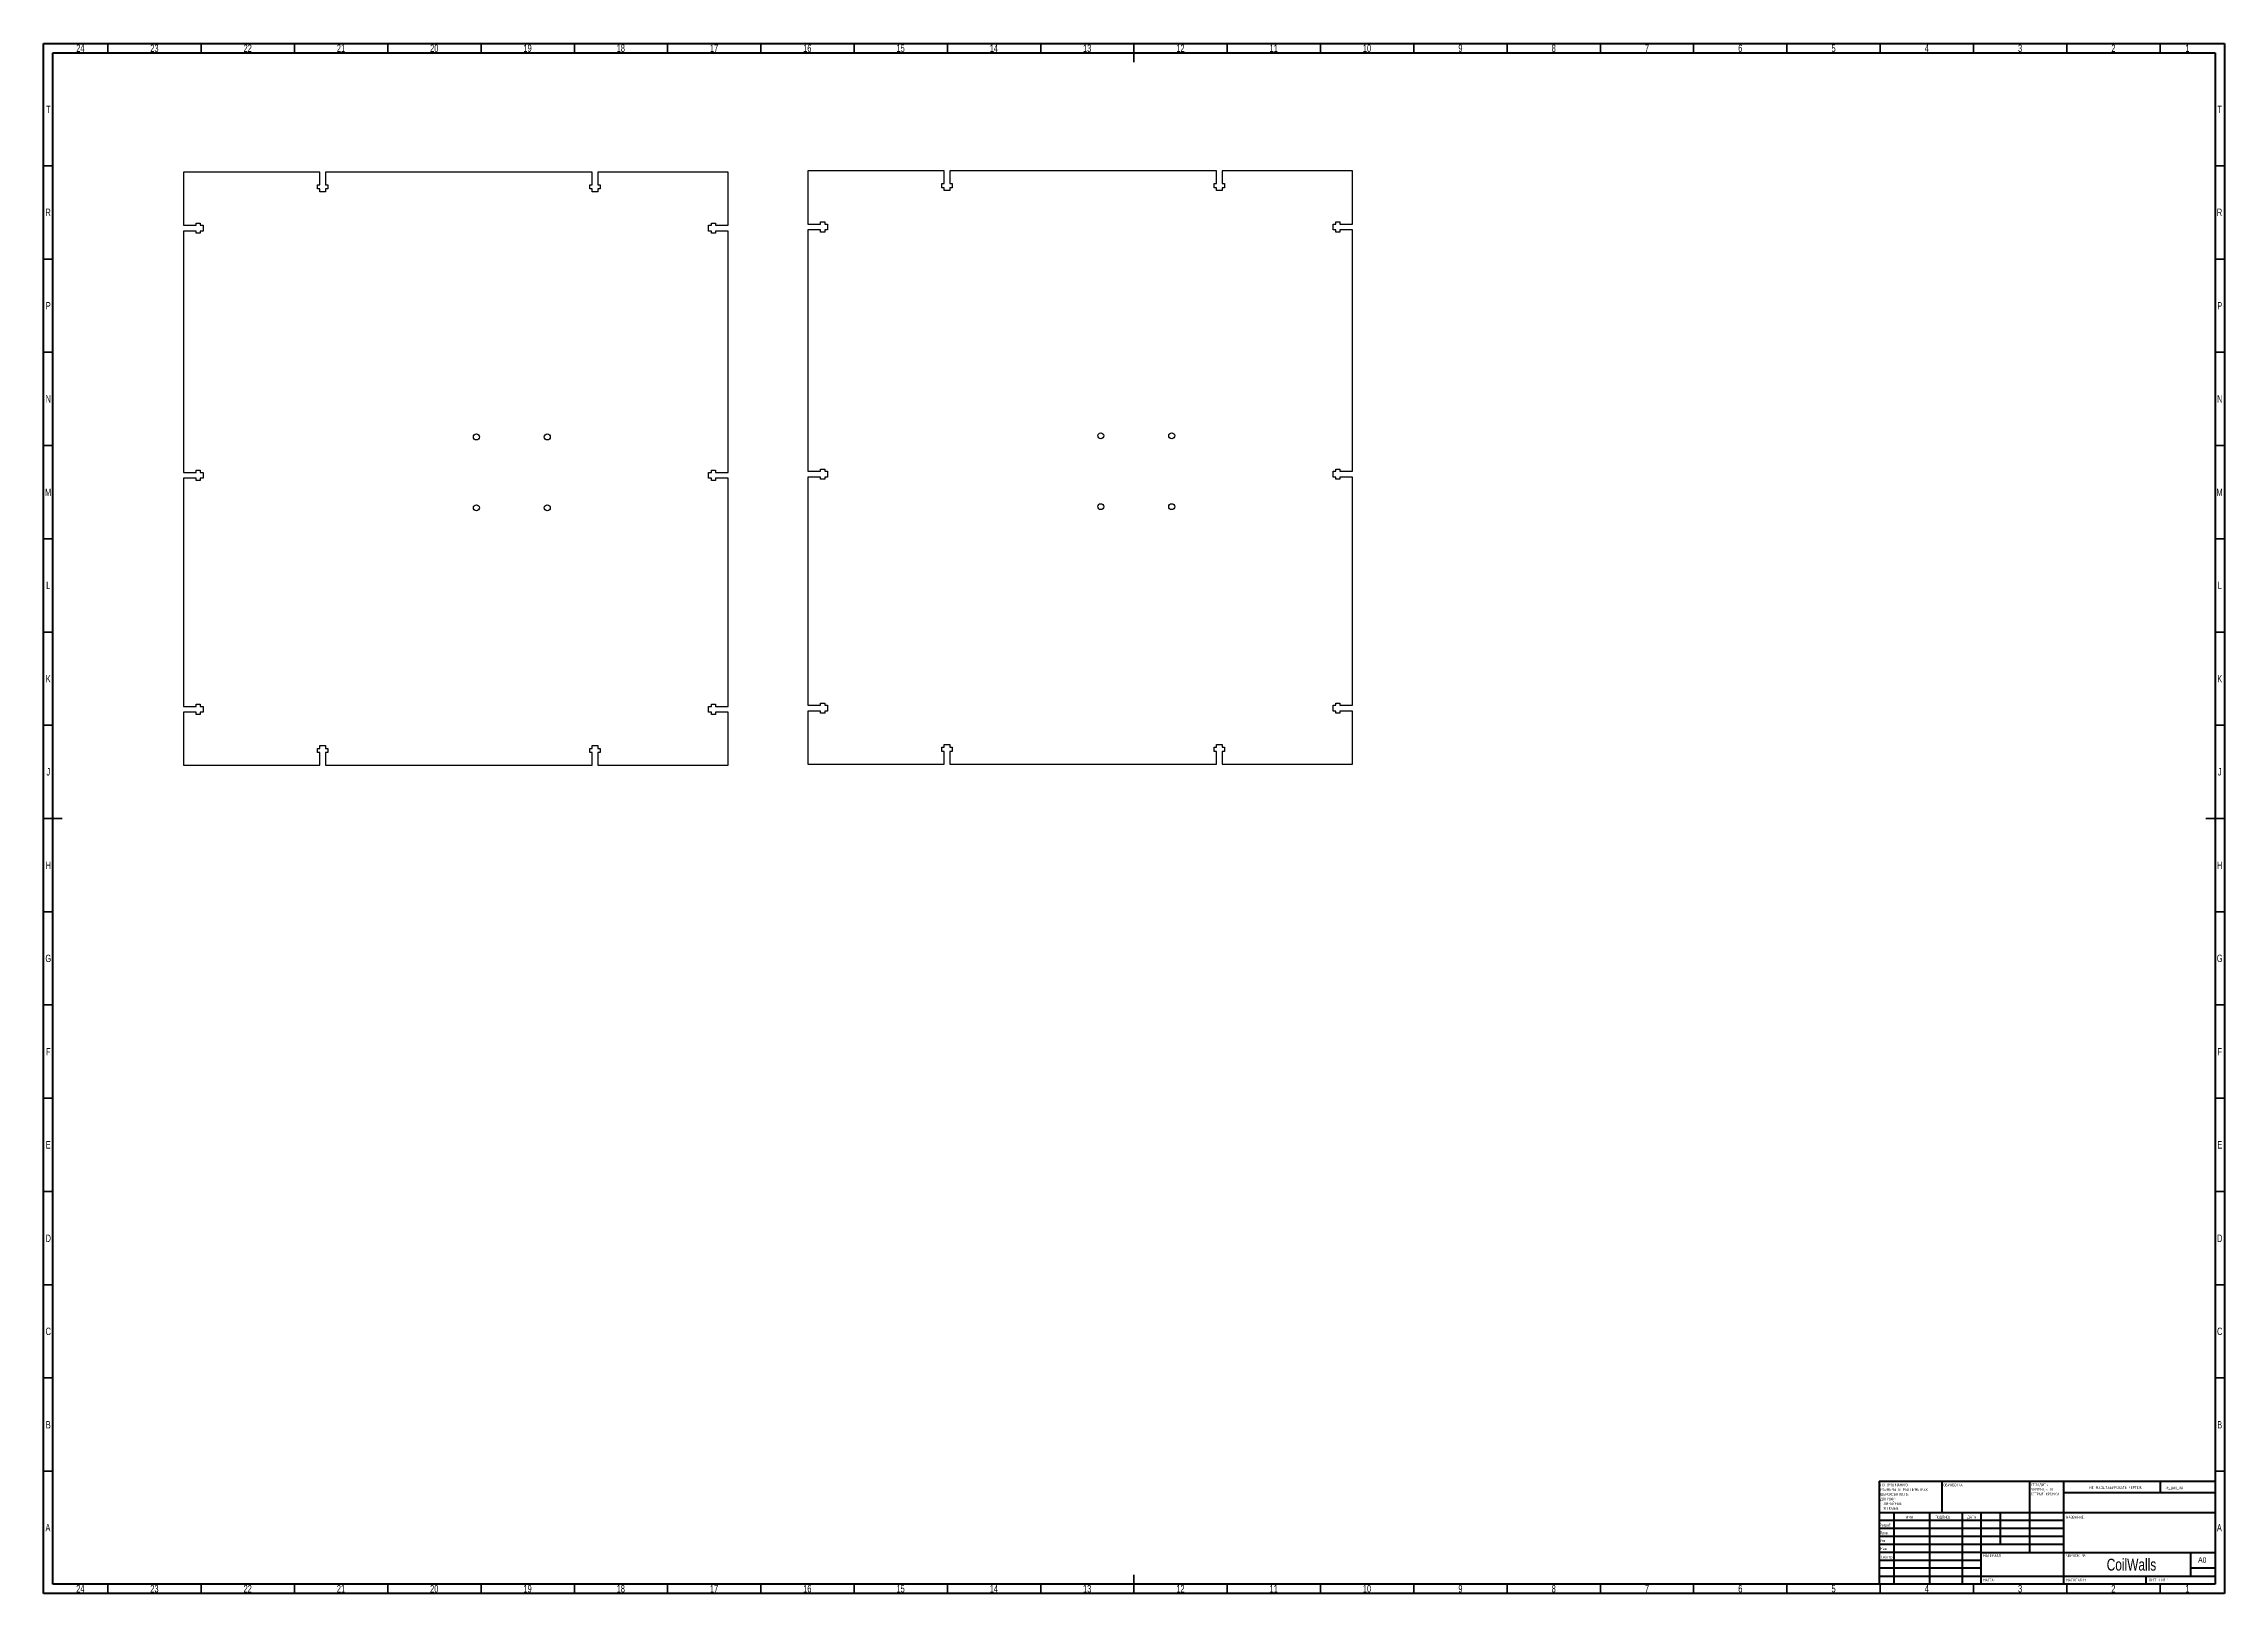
# Model space of a CAD drawing. Header units: millimetres. Extents: x 15 to 1184, y 5 to 836.
import ezdxf

# ---------------------------------------------------------------- set-up
doc = ezdxf.new("R2010")
doc.units = ezdxf.units.MM
doc.styles.add('SLDTEXTSTYLE0', font='TXT', dxfattribs={"width": 0.75})
doc.styles.add('SLDTEXTSTYLE1', font='TXT', dxfattribs={"width": 0.75, "bigfont": 'bigfont'})
doc.styles.add('SLDTEXTSTYLE2', font='TXT', dxfattribs={"width": 0.681818, "bigfont": 'bigfont'})

# ---------------------------------------------------------------- blocks, each defined once
blk = doc.blocks.new('SW_NOTE_0')
at = {"color": 0, "linetype": 'Continuous', "lineweight": 0, "char_height": 1.5, "attachment_point": 1, "style": 'SLDTEXTSTYLE1'}
for s, insert in [('\\M+18452\\M+18443\\M+1844C\\M+18440\\M+18444\\M+18449\\M+18453\\M+1845D', (0, 1.9)), ('\\M+18448\\M+18440\\M+18454\\M+18452\\M+18445\\M+1844E\\M+18457\\M+1845C \\M+18449', (0, -0.6)), ('\\M+1844F\\M+18452\\M+18453\\M+18451\\M+1845C\\M+18445 \\M+1844B\\M+18451\\M+1844F\\M+1844D\\M+1844B\\M+18449', (0, -3.1))]:
    blk.add_mtext(s, dxfattribs=dict(at, insert=insert))
blk = doc.blocks.new('SW_NOTE_1')
at = {"color": 0, "linetype": 'Continuous', "lineweight": 0, "char_height": 1.5, "attachment_point": 1, "style": 'SLDTEXTSTYLE1'}
for s, insert in [('\\M+18450\\M+1844F \\M+18454\\M+1844D\\M+1844F\\M+1844C\\M+18458\\M+18440\\M+1844E\\M+18449\\M+1845F:', (0, 1.9)), ('\\M+18444\\M+1844F\\M+18450\\M+18454\\M+18452\\M+1844B\\M+18449:', (0, -5.6)), ('\\M+18451\\M+18440\\M+18448\\M+1844D\\M+18445\\M+18451\\M+1845C \\M+18442 \\M+1844D\\M+18449\\M+1844C\\M+1844C\\M+18449\\M+1844D\\M+18445\\M+18453\\M+18451\\M+18440\\M+18456', (0, -0.6)), ('\\M+18459\\M+18445\\M+18451\\M+1844F\\M+18456\\M+1844F\\M+18442\\M+18440\\M+18453\\M+1844F\\M+18452\\M+18453\\M+1845D:', (0, -3.1)), ('\\M+1844C\\M+18449\\M+1844E\\M+18445\\M+1844A\\M+1844E\\M+1845C\\M+18445:', (1.7, -8.1)), ('\\M+18454\\M+18443\\M+1844C\\M+1844F\\M+18442\\M+1845C\\M+18445:', (1.7, -10.6))]:
    blk.add_mtext(s, dxfattribs=dict(at, insert=insert))

msp = doc.modelspace()

# ---------------------------------------------------------------- linework, layer by layer
at = {"color": 7, "linetype": 'Continuous', "lineweight": 70}
for p, q in [((15, 5), (15, 836)), ((15, 836), (1184, 836)), ((20, 10), (20, 831)), ((20, 831), (1179, 831)), ((1179, 831), (1179, 10)), ((1184, 836), (1184, 5)), ((1184, 5), (15, 5)), ((1179, 10), (20, 10))]:
    msp.add_line(p, q, dxfattribs=at)
at = {"color": 7, "linetype": 'Continuous', "lineweight": 35}
for p, q in [((49.5, 831), (49.5, 836)), ((99.5, 831), (99.5, 836)), ((149.5, 831), (149.5, 836)), ((199.5, 831), (199.5, 836)), ((249.5, 831), (249.5, 836)), ((299.5, 831), (299.5, 836)), ((349.5, 831), (349.5, 836)), ((399.5, 831), (399.5, 836)), ((449.5, 831), (449.5, 836)), ((499.5, 831), (499.5, 836)), ((549.5, 831), (549.5, 836)), ((599.5, 836), (599.5, 826)), ((599.5, 831), (599.5, 836)), ((649.5, 831), (649.5, 836)), ((699.5, 831), (699.5, 836)), ((749.5, 831), (749.5, 836)), ((799.5, 831), (799.5, 836)), ((849.5, 831), (849.5, 836)), ((899.5, 831), (899.5, 836)), ((949.5, 831), (949.5, 836)), ((999.5, 831), (999.5, 836)), ((1049.5, 831), (1049.5, 836)), ((1099.5, 831), (1099.5, 836)), ((1149.5, 831), (1149.5, 836)), ((20, 770.5), (15, 770.5)), ((1179, 770.5), (1184, 770.5)), ((20, 720.5), (15, 720.5)), ((1179, 720.5), (1184, 720.5)), ((20, 670.5), (15, 670.5)), ((1179, 670.5), (1184, 670.5)), ((20, 620.5), (15, 620.5)), ((1179, 620.5), (1184, 620.5)), ((20, 570.5), (15, 570.5)), ((1179, 570.5), (1184, 570.5)), ((20, 520.5), (15, 520.5)), ((1179, 520.5), (1184, 520.5)), ((20, 470.5), (15, 470.5)), ((1179, 470.5), (1184, 470.5)), ((15, 420.5), (25, 420.5)), ((20, 420.5), (15, 420.5)), ((1184, 420.5), (1174, 420.5)), ((1179, 420.5), (1184, 420.5)), ((20, 370.5), (15, 370.5)), ((1179, 370.5), (1184, 370.5)), ((20, 320.5), (15, 320.5)), ((1179, 320.5), (1184, 320.5)), ((20, 270.5), (15, 270.5)), ((1179, 270.5), (1184, 270.5)), ((20, 220.5), (15, 220.5)), ((1179, 220.5), (1184, 220.5)), ((20, 170.5), (15, 170.5)), ((1179, 170.5), (1184, 170.5)), ((20, 120.5), (15, 120.5)), ((1179, 120.5), (1184, 120.5)), ((20, 70.5), (15, 70.5)), ((1179, 70.5), (1184, 70.5)), ((599.5, 5), (599.5, 15)), ((49.5, 10), (49.5, 5)), ((99.5, 10), (99.5, 5)), ((149.5, 10), (149.5, 5)), ((199.5, 10), (199.5, 5)), ((249.5, 10), (249.5, 5)), ((299.5, 10), (299.5, 5)), ((349.5, 10), (349.5, 5)), ((399.5, 10), (399.5, 5)), ((449.5, 10), (449.5, 5)), ((499.5, 10), (499.5, 5)), ((549.5, 10), (549.5, 5)), ((599.5, 10), (599.5, 5)), ((649.5, 10), (649.5, 5)), ((699.5, 10), (699.5, 5)), ((749.5, 10), (749.5, 5)), ((799.5, 10), (799.5, 5)), ((849.5, 10), (849.5, 5)), ((899.5, 10), (899.5, 5)), ((949.5, 10), (949.5, 5)), ((999.5, 10), (999.5, 5)), ((1049.5, 10), (1049.5, 5)), ((1099.5, 10), (1099.5, 5)), ((1149.5, 10), (1149.5, 5))]:
    msp.add_line(p, q, dxfattribs=at)
at = {"color": 7, "linetype": 'Continuous', "lineweight": 25}
for p, q in [((163, 767.1), (90, 767.1)), ((90, 767.1), (90, 738.6)), ((161.8, 760.3), (163, 760.3)), ((161.8, 758.1), (161.8, 760.3)), ((163, 760.3), (163, 767.1)), ((166.1, 767.1), (166.1, 760.3)), ((309, 767.1), (166.1, 767.1)), ((166.1, 760.3), (167.3, 760.3)), ((167.3, 760.3), (167.3, 758.1)), ((307.8, 760.3), (309, 760.3)), ((307.8, 758.1), (307.8, 760.3)), ((309, 760.3), (309, 767.1)), ((312.1, 767.1), (312.1, 760.3)), ((382, 767.1), (312.1, 767.1)), ((312.1, 760.3), (313.3, 760.3)), ((313.3, 760.3), (313.3, 758.1)), ((382, 738.6), (382, 767.1)), ((497.7, 767.7), (424.7, 767.7)), ((424.7, 767.7), (424.7, 739.2)), ((496.5, 760.9), (497.7, 760.9)), ((496.5, 758.7), (496.5, 760.9)), ((497.7, 760.9), (497.7, 767.7)), ((500.8, 767.7), (500.8, 760.9)), ((643.7, 767.7), (500.8, 767.7)), ((500.8, 760.9), (502, 760.9)), ((502, 760.9), (502, 758.7)), ((642.5, 760.9), (643.7, 760.9)), ((642.5, 758.7), (642.5, 760.9)), ((643.7, 760.9), (643.7, 767.7)), ((646.8, 767.7), (646.8, 760.9)), ((716.7, 767.7), (646.8, 767.7)), ((646.8, 760.9), (648, 760.9)), ((648, 760.9), (648, 758.7)), ((716.7, 739.2), (716.7, 767.7)), ((163, 758.1), (161.8, 758.1)), ((163, 756.6), (163, 758.1)), ((166.1, 756.6), (163, 756.6)), ((166.1, 758.1), (166.1, 756.6)), ((167.3, 758.1), (166.1, 758.1)), ((309, 758.1), (307.8, 758.1)), ((309, 756.6), (309, 758.1)), ((312.1, 756.6), (309, 756.6)), ((312.1, 758.1), (312.1, 756.6)), ((313.3, 758.1), (312.1, 758.1)), ((497.7, 758.7), (496.5, 758.7)), ((497.7, 757.2), (497.7, 758.7)), ((500.8, 757.2), (497.7, 757.2)), ((500.8, 758.7), (500.8, 757.2)), ((502, 758.7), (500.8, 758.7)), ((643.7, 758.7), (642.5, 758.7)), ((643.7, 757.2), (643.7, 758.7)), ((646.8, 757.2), (643.7, 757.2)), ((646.8, 758.7), (646.8, 757.2)), ((648, 758.7), (646.8, 758.7)), ((90, 738.6), (96.8, 738.6)), ((96.8, 739.8), (99, 739.8)), ((96.8, 738.6), (96.8, 739.8)), ((99, 739.8), (99, 738.6)), ((99, 738.6), (100.5, 738.6)), ((100.5, 738.6), (100.5, 735.5)), ((371.5, 738.6), (373, 738.6)), ((371.5, 735.5), (371.5, 738.6)), ((373, 739.8), (375.2, 739.8)), ((373, 738.6), (373, 739.8)), ((375.2, 739.8), (375.2, 738.6)), ((375.2, 738.6), (382, 738.6)), ((424.7, 739.2), (431.5, 739.2)), ((431.5, 740.4), (433.7, 740.4)), ((431.5, 739.2), (431.5, 740.4)), ((433.7, 740.4), (433.7, 739.2)), ((433.7, 739.2), (435.2, 739.2)), ((435.2, 739.2), (435.2, 736.1)), ((706.2, 739.2), (707.7, 739.2)), ((706.2, 736.1), (706.2, 739.2)), ((707.7, 740.4), (709.9, 740.4)), ((707.7, 739.2), (707.7, 740.4)), ((709.9, 740.4), (709.9, 739.2)), ((709.9, 739.2), (716.7, 739.2)), ((90, 735.5), (90, 606.1)), ((96.8, 735.5), (90, 735.5)), ((96.8, 734.3), (96.8, 735.5)), ((99, 734.3), (96.8, 734.3)), ((99, 735.5), (99, 734.3)), ((100.5, 735.5), (99, 735.5)), ((373, 735.5), (371.5, 735.5)), ((373, 734.3), (373, 735.5)), ((375.2, 734.3), (373, 734.3)), ((375.2, 735.5), (375.2, 734.3)), ((382, 735.5), (375.2, 735.5)), ((382, 606.1), (382, 735.5)), ((424.7, 736.1), (424.7, 606.7)), ((431.5, 736.1), (424.7, 736.1)), ((431.5, 734.9), (431.5, 736.1)), ((433.7, 734.9), (431.5, 734.9)), ((433.7, 736.1), (433.7, 734.9)), ((435.2, 736.1), (433.7, 736.1)), ((707.7, 736.1), (706.2, 736.1)), ((707.7, 734.9), (707.7, 736.1)), ((709.9, 734.9), (707.7, 734.9)), ((709.9, 736.1), (709.9, 734.9)), ((716.7, 736.1), (709.9, 736.1)), ((716.7, 606.7), (716.7, 736.1)), ((431.5, 607.9), (433.7, 607.9)), ((431.5, 606.7), (431.5, 607.9)), ((433.7, 607.9), (433.7, 606.7)), ((707.7, 607.9), (709.9, 607.9)), ((707.7, 606.7), (707.7, 607.9)), ((709.9, 607.9), (709.9, 606.7)), ((90, 606.1), (96.8, 606.1)), ((90, 603), (90, 480.6)), ((96.8, 603), (90, 603)), ((96.8, 607.3), (99, 607.3)), ((96.8, 606.1), (96.8, 607.3)), ((96.8, 601.8), (96.8, 603)), ((99, 601.8), (96.8, 601.8)), ((99, 607.3), (99, 606.1)), ((99, 606.1), (100.5, 606.1)), ((99, 603), (99, 601.8)), ((100.5, 603), (99, 603)), ((100.5, 606.1), (100.5, 603)), ((371.5, 606.1), (373, 606.1)), ((371.5, 603), (371.5, 606.1)), ((373, 603), (371.5, 603)), ((373, 607.3), (375.2, 607.3)), ((373, 606.1), (373, 607.3)), ((373, 601.8), (373, 603)), ((375.2, 601.8), (373, 601.8)), ((375.2, 607.3), (375.2, 606.1)), ((375.2, 606.1), (382, 606.1)), ((375.2, 603), (375.2, 601.8)), ((382, 603), (375.2, 603)), ((382, 480.6), (382, 603)), ((424.7, 606.7), (431.5, 606.7)), ((424.7, 603.6), (424.7, 481.2)), ((431.5, 603.6), (424.7, 603.6)), ((431.5, 602.4), (431.5, 603.6)), ((433.7, 602.4), (431.5, 602.4)), ((433.7, 606.7), (435.2, 606.7)), ((433.7, 603.6), (433.7, 602.4)), ((435.2, 603.6), (433.7, 603.6)), ((435.2, 606.7), (435.2, 603.6)), ((706.2, 606.7), (707.7, 606.7)), ((706.2, 603.6), (706.2, 606.7)), ((707.7, 603.6), (706.2, 603.6)), ((707.7, 602.4), (707.7, 603.6)), ((709.9, 602.4), (707.7, 602.4)), ((709.9, 606.7), (716.7, 606.7)), ((709.9, 603.6), (709.9, 602.4)), ((716.7, 603.6), (709.9, 603.6)), ((716.7, 481.2), (716.7, 603.6)), ((90, 480.6), (96.8, 480.6)), ((96.8, 481.8), (99, 481.8)), ((96.8, 480.6), (96.8, 481.8)), ((99, 481.8), (99, 480.6)), ((99, 480.6), (100.5, 480.6)), ((100.5, 480.6), (100.5, 477.5)), ((371.5, 480.6), (373, 480.6)), ((371.5, 477.5), (371.5, 480.6)), ((373, 481.8), (375.2, 481.8)), ((373, 480.6), (373, 481.8)), ((375.2, 481.8), (375.2, 480.6)), ((375.2, 480.6), (382, 480.6)), ((424.7, 481.2), (431.5, 481.2)), ((431.5, 482.4), (433.7, 482.4)), ((431.5, 481.2), (431.5, 482.4)), ((433.7, 482.4), (433.7, 481.2)), ((433.7, 481.2), (435.2, 481.2)), ((435.2, 481.2), (435.2, 478.1)), ((706.2, 481.2), (707.7, 481.2)), ((706.2, 478.1), (706.2, 481.2)), ((707.7, 482.4), (709.9, 482.4)), ((707.7, 481.2), (707.7, 482.4)), ((709.9, 482.4), (709.9, 481.2)), ((709.9, 481.2), (716.7, 481.2)), ((90, 477.5), (90, 449.1)), ((96.8, 477.5), (90, 477.5)), ((96.8, 476.3), (96.8, 477.5)), ((99, 476.3), (96.8, 476.3)), ((99, 477.5), (99, 476.3)), ((100.5, 477.5), (99, 477.5)), ((373, 477.5), (371.5, 477.5)), ((373, 476.3), (373, 477.5)), ((375.2, 476.3), (373, 476.3)), ((375.2, 477.5), (375.2, 476.3)), ((382, 477.5), (375.2, 477.5)), ((382, 449.1), (382, 477.5)), ((424.7, 478.1), (424.7, 449.7)), ((431.5, 478.1), (424.7, 478.1)), ((431.5, 476.9), (431.5, 478.1)), ((433.7, 476.9), (431.5, 476.9)), ((433.7, 478.1), (433.7, 476.9)), ((435.2, 478.1), (433.7, 478.1)), ((707.7, 478.1), (706.2, 478.1)), ((707.7, 476.9), (707.7, 478.1)), ((709.9, 476.9), (707.7, 476.9)), ((709.9, 478.1), (709.9, 476.9)), ((716.7, 478.1), (709.9, 478.1)), ((716.7, 449.7), (716.7, 478.1)), ((161.8, 458.1), (163, 458.1)), ((161.8, 455.9), (161.8, 458.1)), ((163, 459.6), (166.1, 459.6)), ((163, 458.1), (163, 459.6)), ((166.1, 459.6), (166.1, 458.1)), ((166.1, 458.1), (167.3, 458.1)), ((167.3, 458.1), (167.3, 455.9)), ((307.8, 458.1), (309, 458.1)), ((307.8, 455.9), (307.8, 458.1)), ((309, 459.6), (312.1, 459.6)), ((309, 458.1), (309, 459.6)), ((312.1, 459.6), (312.1, 458.1)), ((312.1, 458.1), (313.3, 458.1)), ((313.3, 458.1), (313.3, 455.9)), ((496.5, 458.7), (497.7, 458.7)), ((496.5, 456.5), (496.5, 458.7)), ((497.7, 456.5), (496.5, 456.5)), ((497.7, 460.2), (500.8, 460.2)), ((497.7, 458.7), (497.7, 460.2)), ((497.7, 449.7), (497.7, 456.5)), ((500.8, 460.2), (500.8, 458.7)), ((500.8, 458.7), (502, 458.7)), ((500.8, 456.5), (500.8, 449.7)), ((502, 456.5), (500.8, 456.5)), ((502, 458.7), (502, 456.5)), ((642.5, 458.7), (643.7, 458.7)), ((642.5, 456.5), (642.5, 458.7)), ((643.7, 456.5), (642.5, 456.5)), ((643.7, 460.2), (646.8, 460.2)), ((643.7, 458.7), (643.7, 460.2)), ((643.7, 449.7), (643.7, 456.5)), ((646.8, 460.2), (646.8, 458.7)), ((646.8, 458.7), (648, 458.7)), ((646.8, 456.5), (646.8, 449.7)), ((648, 456.5), (646.8, 456.5)), ((648, 458.7), (648, 456.5)), ((90, 449.1), (163, 449.1)), ((163, 455.9), (161.8, 455.9)), ((163, 449.1), (163, 455.9)), ((166.1, 455.9), (166.1, 449.1)), ((167.3, 455.9), (166.1, 455.9)), ((166.1, 449.1), (309, 449.1)), ((309, 455.9), (307.8, 455.9)), ((309, 449.1), (309, 455.9)), ((312.1, 455.9), (312.1, 449.1)), ((313.3, 455.9), (312.1, 455.9)), ((312.1, 449.1), (382, 449.1)), ((424.7, 449.7), (497.7, 449.7)), ((500.8, 449.7), (643.7, 449.7)), ((646.8, 449.7), (716.7, 449.7))]:
    msp.add_line(p, q, dxfattribs=at)
at = {"color": 7, "linetype": 'Continuous', "lineweight": 50}
for p, q in [((999, 65.2), (1179, 65.2)), ((999, 65.2), (999, 10)), ((1032.8, 48.2), (1032.8, 65.2)), ((1079.6, 65.2), (1079.6, 27)), ((1097.8, 65.2), (1097.8, 10)), ((1179, 58.9), (1097.8, 58.9)), ((1149.8, 58.9), (1149.8, 65.2)), ((1179, 48.2), (999, 48.2)), ((1006.8, 48.2), (1006.8, 10)), ((1026, 48.2), (1026, 10)), ((1043.4, 48.2), (1043.4, 10)), ((1053.6, 10), (1053.6, 48.2)), ((1064, 31.2), (1064, 48.2)), ((1097.8, 44), (999, 44)), ((1097.8, 39.8), (999, 39.8)), ((1097.8, 35.5), (999, 35.5)), ((1097.8, 31.2), (999, 31.2)), ((1053.6, 27), (999, 27)), ((1053.6, 27), (1179, 27)), ((1166, 14.2), (1166, 27)), ((1053.6, 22.7), (999, 22.7)), ((1053.6, 18.5), (999, 18.5)), ((999, 14.2), (1179, 14.2)), ((1142, 10), (1142, 14.2)), ((1179, 18.5), (1166, 18.5))]:
    msp.add_line(p, q, dxfattribs=at)
at = {"color": 7, "linetype": 'Continuous', "lineweight": 25}
for centre in [(247, 625.1), (285, 625.1), (581.7, 625.7), (619.7, 625.7), (247, 587.1), (285, 587.1), (581.7, 587.7), (619.7, 587.7)]:
    msp.add_circle(centre, 1.6, dxfattribs=at)

# ---------------------------------------------------------------- block references
at = {"color": 7, "linetype": 'Continuous', "lineweight": 0}
for name, p in [('SW_NOTE_1', (999.6, 62)), ('SW_NOTE_0', (1080.3, 62.1))]:
    msp.add_blockref(name, p, dxfattribs=at)

# ---------------------------------------------------------------- texts
for s, insert, char_height, attachment_point, style in [('24', (34.7, 835.5), 3.97, 2, 'SLDTEXTSTYLE0'), ('23', (74.4, 835.5), 3.97, 2, 'SLDTEXTSTYLE0'), ('22', (124.4, 835.5), 3.97, 2, 'SLDTEXTSTYLE0'), ('21', (174.4, 835.5), 3.97, 2, 'SLDTEXTSTYLE0'), ('20', (224.4, 835.5), 3.97, 2, 'SLDTEXTSTYLE0'), ('19', (274.4, 835.5), 3.97, 2, 'SLDTEXTSTYLE0'), ('18', (324.4, 835.5), 3.97, 2, 'SLDTEXTSTYLE0'), ('17', (374.4, 835.5), 3.97, 2, 'SLDTEXTSTYLE0'), ('16', (424.4, 835.5), 3.97, 2, 'SLDTEXTSTYLE0'), ('15', (474.4, 835.5), 3.97, 2, 'SLDTEXTSTYLE0'), ('14', (524.4, 835.5), 3.97, 2, 'SLDTEXTSTYLE0'), ('13', (574.4, 835.5), 3.97, 2, 'SLDTEXTSTYLE0'), ('12', (624.4, 835.5), 3.97, 2, 'SLDTEXTSTYLE0'), ('11', (674.4, 835.5), 3.97, 2, 'SLDTEXTSTYLE0'), ('10', (724.4, 835.5), 3.97, 2, 'SLDTEXTSTYLE0'), ('9', (774.5, 835.5), 3.97, 2, 'SLDTEXTSTYLE0'), ('8', (824.5, 835.5), 3.97, 2, 'SLDTEXTSTYLE0'), ('7', (874.5, 835.5), 3.97, 2, 'SLDTEXTSTYLE0'), ('6', (924.5, 835.5), 3.97, 2, 'SLDTEXTSTYLE0'), ('5', (974.5, 835.5), 3.97, 2, 'SLDTEXTSTYLE0'), ('4', (1024.5, 835.5), 3.97, 2, 'SLDTEXTSTYLE0'), ('3', (1074.5, 835.5), 3.97, 2, 'SLDTEXTSTYLE0'), ('2', (1124.5, 835.5), 3.97, 2, 'SLDTEXTSTYLE0'), ('1', (1164.2, 835.5), 3.97, 2, 'SLDTEXTSTYLE0'), ('T', (17.5, 802.7), 3.97, 2, 'SLDTEXTSTYLE0'), ('T', (1181.5, 802.7), 3.97, 2, 'SLDTEXTSTYLE0'), ('R', (17.4, 747.5), 3.97, 2, 'SLDTEXTSTYLE0'), ('R', (1181.4, 747.5), 3.97, 2, 'SLDTEXTSTYLE0'), ('P', (17.5, 697.4), 3.97, 2, 'SLDTEXTSTYLE0'), ('P', (1181.5, 697.4), 3.97, 2, 'SLDTEXTSTYLE0'), ('N', (17.5, 647.5), 3.97, 2, 'SLDTEXTSTYLE0'), ('N', (1181.5, 647.5), 3.97, 2, 'SLDTEXTSTYLE0'), ('M', (17.4, 597.4), 3.97, 2, 'SLDTEXTSTYLE0'), ('M', (1181.4, 597.4), 3.97, 2, 'SLDTEXTSTYLE0'), ('L', (17.5, 547.5), 3.97, 2, 'SLDTEXTSTYLE0'), ('L', (1181.5, 547.5), 3.97, 2, 'SLDTEXTSTYLE0'), ('K', (17.5, 497.4), 3.97, 2, 'SLDTEXTSTYLE0'), ('K', (1181.5, 497.4), 3.97, 2, 'SLDTEXTSTYLE0'), ('J', (17.5, 447.5), 3.97, 2, 'SLDTEXTSTYLE0'), ('J', (1181.5, 447.5), 3.97, 2, 'SLDTEXTSTYLE0'), ('H', (17.5, 397.4), 3.97, 2, 'SLDTEXTSTYLE0'), ('H', (1181.5, 397.4), 3.97, 2, 'SLDTEXTSTYLE0'), ('G', (17.5, 347.5), 3.97, 2, 'SLDTEXTSTYLE0'), ('G', (1181.5, 347.5), 3.97, 2, 'SLDTEXTSTYLE0'), ('F', (17.5, 297.4), 3.97, 2, 'SLDTEXTSTYLE0'), ('F', (1181.5, 297.4), 3.97, 2, 'SLDTEXTSTYLE0'), ('E', (17.5, 247.5), 3.97, 2, 'SLDTEXTSTYLE0'), ('E', (1181.5, 247.5), 3.97, 2, 'SLDTEXTSTYLE0'), ('D', (17.5, 197.4), 3.97, 2, 'SLDTEXTSTYLE0'), ('D', (1181.5, 197.4), 3.97, 2, 'SLDTEXTSTYLE0'), ('C', (17.5, 147.5), 3.97, 2, 'SLDTEXTSTYLE0'), ('C', (1181.5, 147.5), 3.97, 2, 'SLDTEXTSTYLE0'), ('B', (17.5, 97.4), 3.97, 2, 'SLDTEXTSTYLE0'), ('B', (1181.5, 97.4), 3.97, 2, 'SLDTEXTSTYLE0'), ('\\M+1844F\\M+18441\\M+18451\\M+18440\\M+18441\\M+1844F\\M+18453\\M+1844B\\M+18440:', (1033.4, 63.9), 1.5, 1, 'SLDTEXTSTYLE1'), ('\\M+1844E\\M+18445 \\M+1844D\\M+18440\\M+18452\\M+18459\\M+18453\\M+18440\\M+18441\\M+18449\\M+18451\\M+1844F\\M+18442\\M+18440\\M+18453\\M+1845D \\M+18458\\M+18445\\M+18451\\M+18453\\M+18445\\M+18447', (1111.6, 62.5), 1.5, 1, 'SLDTEXTSTYLE1'), ('\\M+18451\\M+18445\\M+18444\\M+18440\\M+1844B\\M+18457\\M+18449\\M+18460', (1152.3, 62.3), 1.5, 1, 'SLDTEXTSTYLE1'), ('A', (17.3, 42.2), 3.97, 2, 'SLDTEXTSTYLE0'), ('\\M+18451\\M+18470\\M+18478\\M+18482\\M+18470\\M+18471.', (999.2, 42.4), 1.5, 1, 'SLDTEXTSTYLE1'), ('\\M+18450\\M+18482\\M+18480\\M+18472.', (999.4, 38.2), 1.5, 1, 'SLDTEXTSTYLE1'), ('\\M+18449\\M+1844D\\M+18460', (1013.3, 46.5), 1.5, 1, 'SLDTEXTSTYLE1'), ('\\M+18450\\M+1844F\\M+18444\\M+18450\\M+18449\\M+18452\\M+1845D', (1029, 46.6), 1.5, 1, 'SLDTEXTSTYLE1'), ('\\M+18444\\M+18440\\M+18453\\M+18440', (1046.2, 46.6), 1.5, 1, 'SLDTEXTSTYLE1'), ('\\M+1844E\\M+18440\\M+18448\\M+18442\\M+18440\\M+1844E\\M+18449\\M+18445:', (1099.1, 46.6), 1.5, 1, 'SLDTEXTSTYLE1'), ('A', (1181.3, 42.2), 3.97, 2, 'SLDTEXTSTYLE0'), ('\\M+18454\\M+18484\\M+18472.', (999.4, 34.1), 1.5, 1, 'SLDTEXTSTYLE1'), ('\\M+1844D\\M+18470\\M+1848A.', (999.5, 29.7), 1.5, 1, 'SLDTEXTSTYLE1'), ('\\M+18453.\\M+1847B\\M+18480\\M+1847E\\M+18484\\M+18482', (999.7, 25.3), 1.5, 1, 'SLDTEXTSTYLE1'), ('\\M+1844D\\M+18440\\M+18453\\M+18445\\M+18451\\M+18449\\M+18440\\M+1844C:', (1054.6, 26), 1.5, 1, 'SLDTEXTSTYLE1'), ('\\M+18458\\M+18445\\M+18451\\M+18453\\M+18445\\M+18447 \\M+18782:', (1099.4, 26), 1.5, 1, 'SLDTEXTSTYLE1'), ('CoilWalls', (1134.2, 23.6), 6.35, 2, 'SLDTEXTSTYLE0'), ('A0', (1169.9, 24.4), 2.91, 1, 'SLDTEXTSTYLE0'), ('\\M+1844D\\M+18440\\M+18452\\M+18452\\M+18440:', (1054.6, 12.9), 1.499, 1, 'SLDTEXTSTYLE1'), ('\\M+1844D\\M+18440\\M+18452\\M+18459\\M+18453\\M+18440\\M+18441:1:1', (1099.1, 12.9), 1.5, 1, 'SLDTEXTSTYLE1'), ('\\M+1844C\\M+18449\\M+18452\\M+18453 1 \\M+18449\\M+18448 1', (1143.5, 12.9), 1.5, 1, 'SLDTEXTSTYLE2'), ('24', (34.7, 9.5), 3.97, 2, 'SLDTEXTSTYLE0'), ('23', (74.4, 9.5), 3.97, 2, 'SLDTEXTSTYLE0'), ('22', (124.4, 9.5), 3.97, 2, 'SLDTEXTSTYLE0'), ('21', (174.4, 9.5), 3.97, 2, 'SLDTEXTSTYLE0'), ('20', (224.4, 9.5), 3.97, 2, 'SLDTEXTSTYLE0'), ('19', (274.4, 9.5), 3.97, 2, 'SLDTEXTSTYLE0'), ('18', (324.4, 9.5), 3.97, 2, 'SLDTEXTSTYLE0'), ('17', (374.4, 9.5), 3.97, 2, 'SLDTEXTSTYLE0'), ('16', (424.4, 9.5), 3.97, 2, 'SLDTEXTSTYLE0'), ('15', (474.4, 9.5), 3.97, 2, 'SLDTEXTSTYLE0'), ('14', (524.4, 9.5), 3.97, 2, 'SLDTEXTSTYLE0'), ('13', (574.4, 9.5), 3.97, 2, 'SLDTEXTSTYLE0'), ('12', (624.4, 9.5), 3.97, 2, 'SLDTEXTSTYLE0'), ('11', (674.4, 9.5), 3.97, 2, 'SLDTEXTSTYLE0'), ('10', (724.4, 9.5), 3.97, 2, 'SLDTEXTSTYLE0'), ('9', (774.5, 9.5), 3.97, 2, 'SLDTEXTSTYLE0'), ('8', (824.5, 9.5), 3.97, 2, 'SLDTEXTSTYLE0'), ('7', (874.5, 9.5), 3.97, 2, 'SLDTEXTSTYLE0'), ('6', (924.5, 9.5), 3.97, 2, 'SLDTEXTSTYLE0'), ('5', (974.5, 9.5), 3.97, 2, 'SLDTEXTSTYLE0'), ('4', (1024.5, 9.5), 3.97, 2, 'SLDTEXTSTYLE0'), ('3', (1074.5, 9.5), 3.97, 2, 'SLDTEXTSTYLE0'), ('2', (1124.5, 9.5), 3.97, 2, 'SLDTEXTSTYLE0'), ('1', (1164.2, 9.5), 3.97, 2, 'SLDTEXTSTYLE0')]:
    msp.add_mtext(s, dxfattribs=dict(at, insert=insert, char_height=char_height, attachment_point=attachment_point, style=style))

doc.saveas('drawing.dxf')
